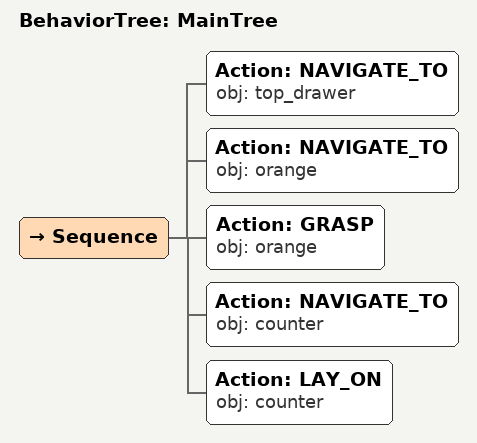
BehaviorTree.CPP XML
<root main_tree_to_execute="MainTree">
  <BehaviorTree ID="MainTree">
    <Sequence>
      <!-- Navigate to top_drawer -->
      <Action ID="NAVIGATE_TO" obj="top_drawer" />
      <!-- Navigate to orange -->
      <Action ID="NAVIGATE_TO" obj="orange" />
      <!-- Grasp orange -->
      <Action ID="GRASP" obj="orange" />
      <!-- Navigate to counter -->
      <Action ID="NAVIGATE_TO" obj="counter" />
      <!-- Lay on counter -->
      <Action ID="LAY_ON" obj="counter" />
    </Sequence>
  </BehaviorTree>
</root>
